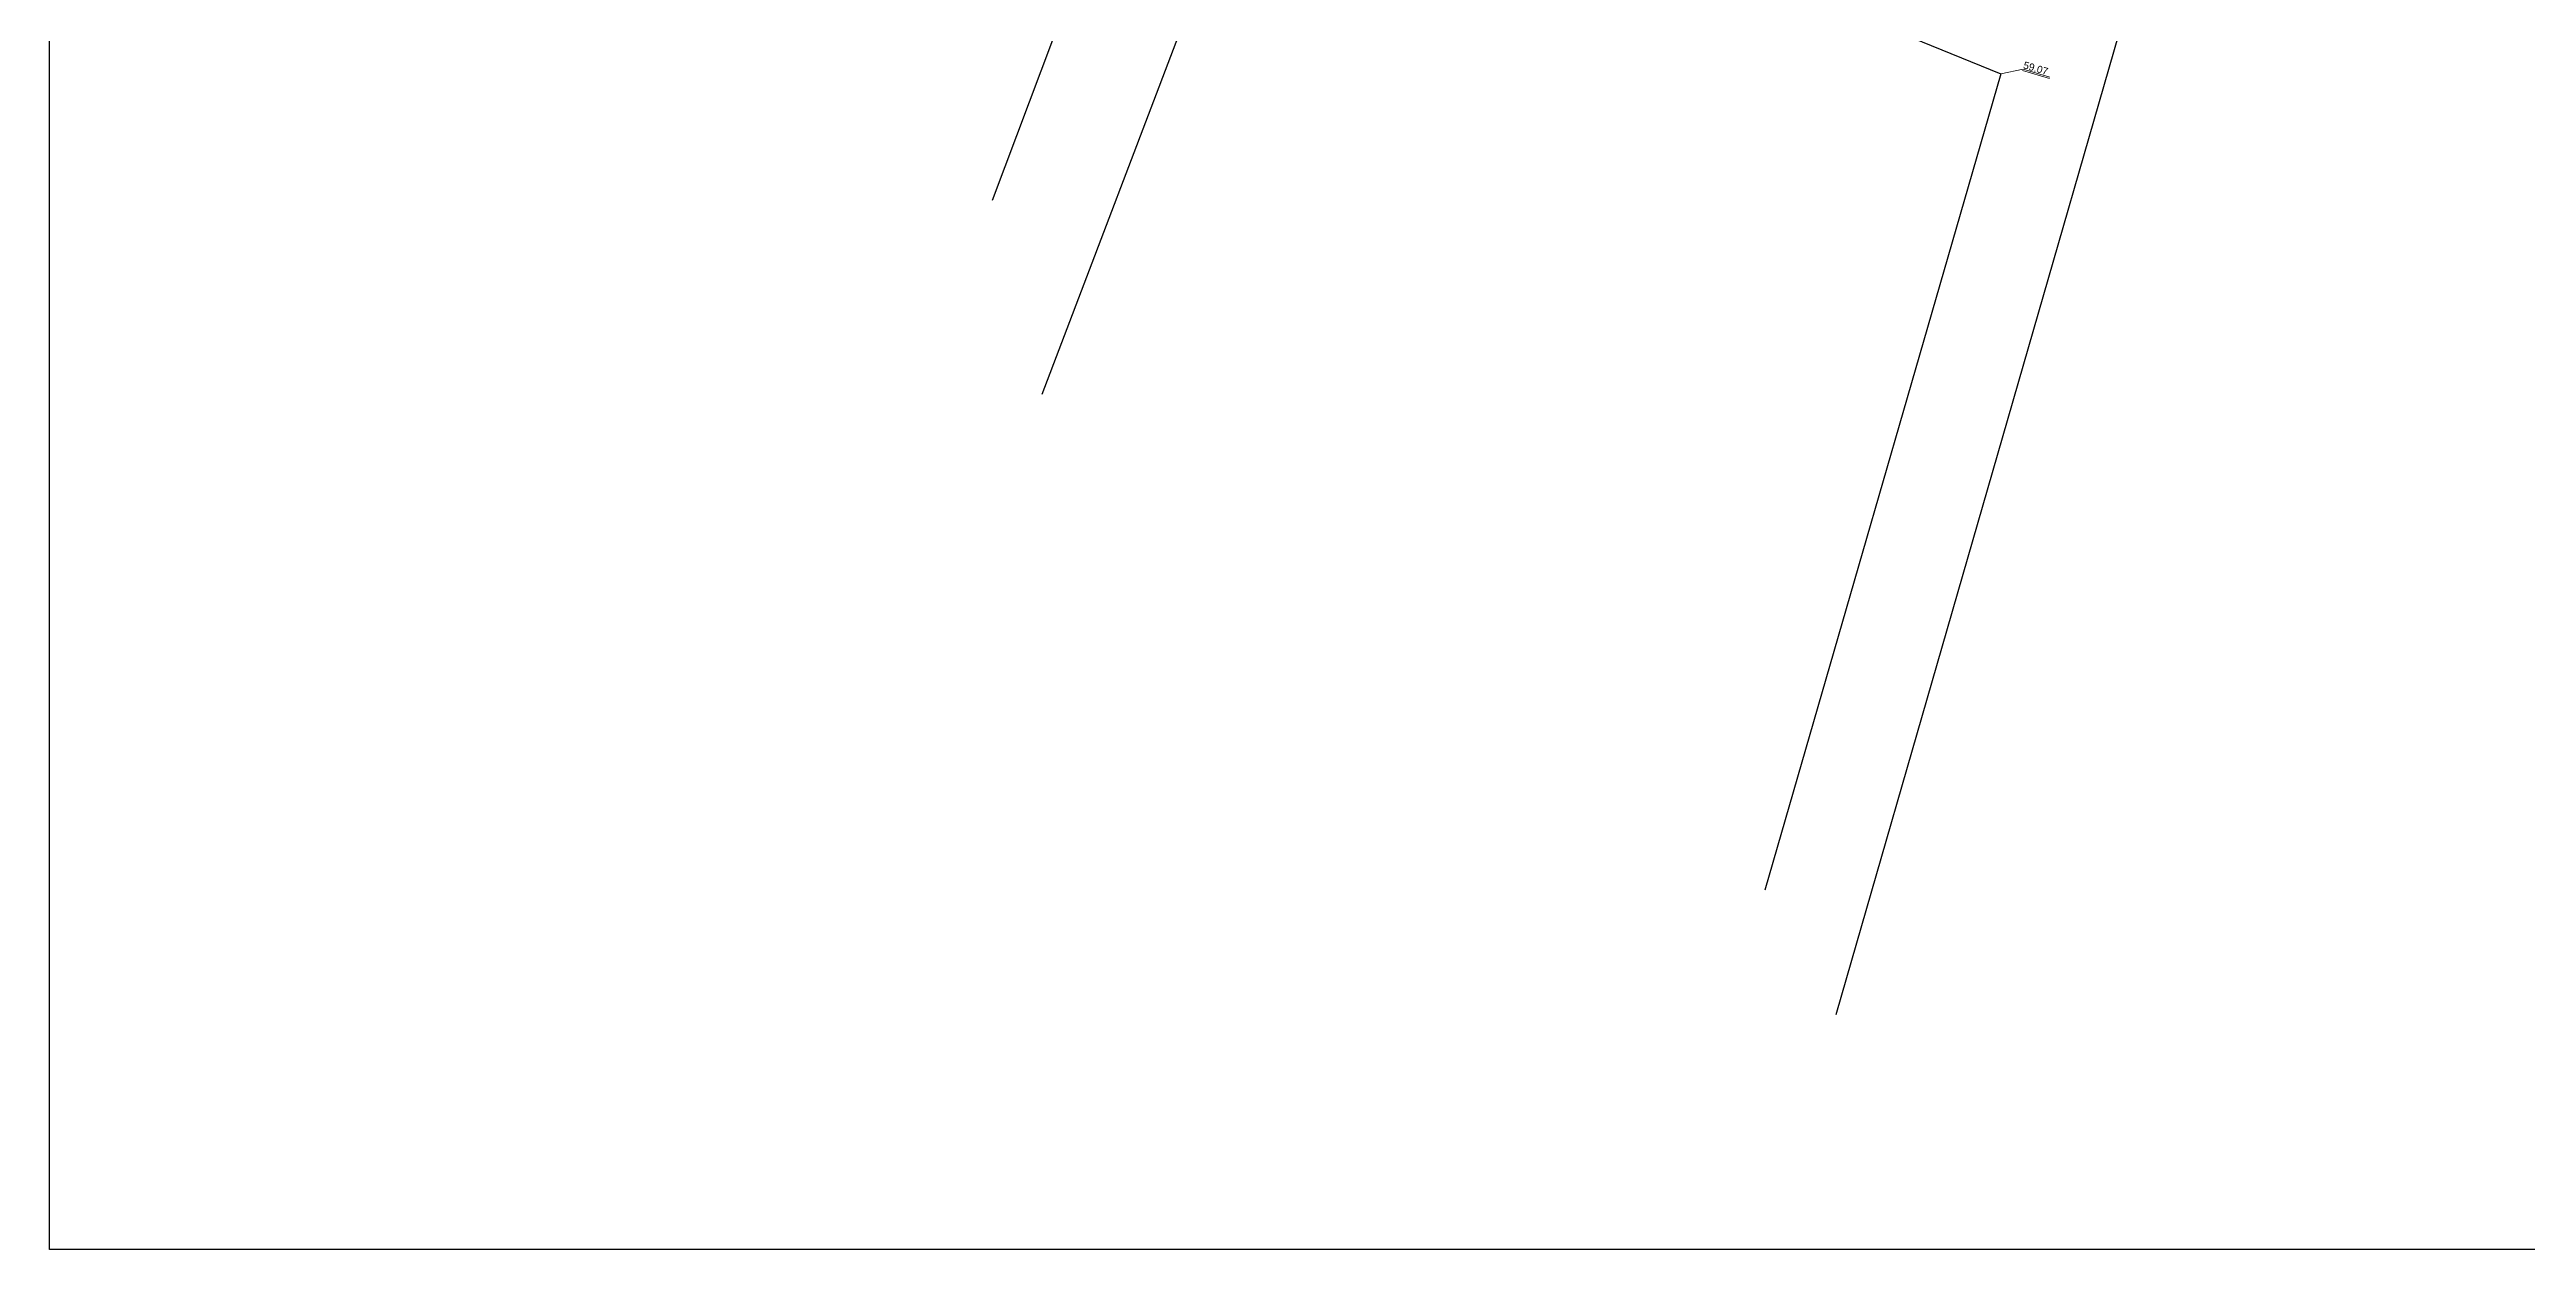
# Model space of a CAD drawing. Extents: x 2485 to 13744, y -6554 to 4135.
# Drawn here: x 2484.9 to 2657.1, y 963.9 to 1047.4 of the extents above; entities that cross this region are included whole.
import ezdxf

# ---------------------------------------------------------------- set-up
doc = ezdxf.new("R2010")
doc.units = 0
doc.layers.add('PARSEL_ALAN', color=171, linetype='Continuous', lineweight=0)
doc.layers.add('ROL_CEPHE', color=1, linetype='Continuous', lineweight=0)
doc.styles.add('STYLE2', font='', dxfattribs={"height": 1})
doc.styles.get('STYLE2').set_extended_font_data('Arial')

msp = doc.modelspace()

# ---------------------------------------------------------------- linework, layer by layer
msp.add_lwpolyline([(2484.912, 1207.628), (3067.816, 1207.628), (3067.816, 963.937), (2484.912, 963.937)], close=True)
at = {"layer": 'PARSEL_ALAN', "lineweight": 30}
for p, q in [((2609.112, 980.278), (2647.782, 1114.288)), ((2553.912, 1023.388), (2570.192, 1066.208)), ((2570.192, 1066.208), (2620.562, 1045.658)), ((2554.694, 1048.185), (2550.442, 1036.85)), ((2620.562, 1045.658), (2604.152, 988.918))]:
    msp.add_line(p, q, dxfattribs=at)
at = {"layer": 'ROL_CEPHE'}
for p, q in [((2620.562, 1045.658), (2622.106, 1045.984)), ((2622.078, 1045.888), (2623.949, 1045.347)), ((2622.106, 1045.984), (2623.977, 1045.443))]:
    msp.add_line(p, q, dxfattribs=at)

# ---------------------------------------------------------------- texts
at = {"layer": 'ROL_CEPHE', "style": 'STYLE2'}
msp.add_text('59.07', height=0.5, rotation=343.86939, dxfattribs=at).set_placement((2622.08, 1046.055))

doc.saveas('drawing.dxf')
